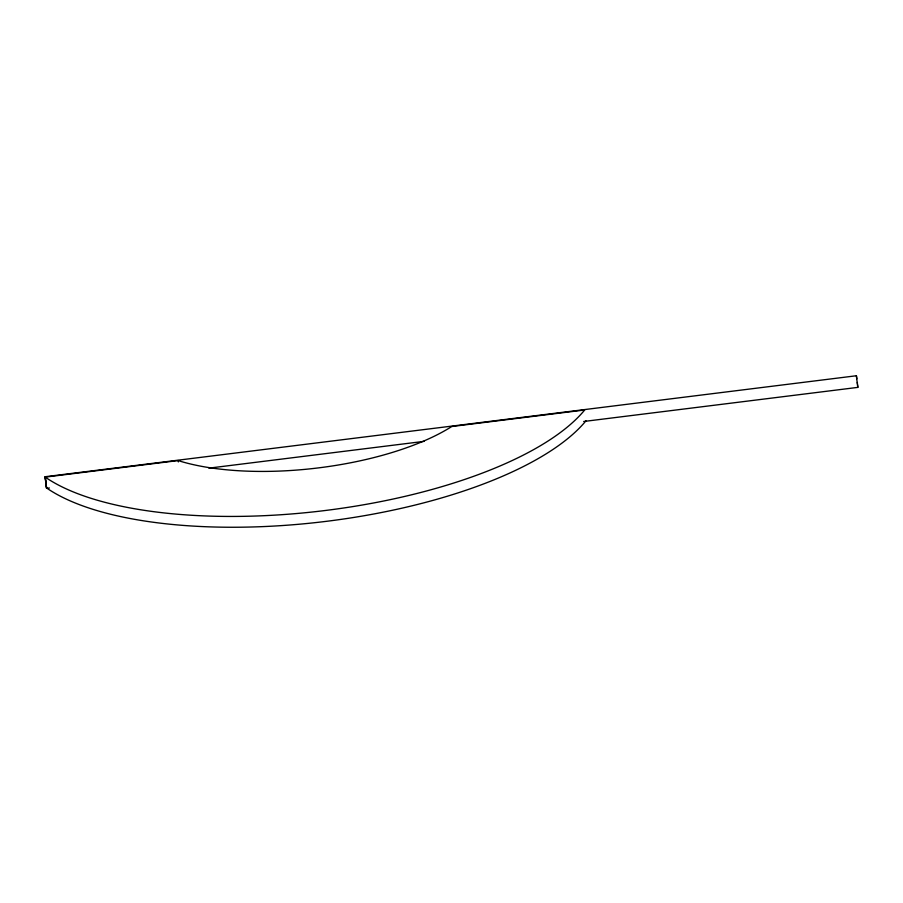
<?xml version="1.0" encoding="UTF-8"?>
<svg xmlns="http://www.w3.org/2000/svg" width="903" height="903" viewBox="0 0 903 903"><rect width="100%" height="100%" fill="white"/><g stroke="black" fill="none" stroke-linecap="round" stroke-linejoin="round"><path stroke-width="1.35" d="M45.545 480.396L45.15 476.728L856.405 375.75L856.857 378.865M49.394 487.992L46.595 488.342L45.173 476.795M856.394 375.795L857.286 383.493M583.699 421.487L857.85 387.376L857.545 384.441M45.229 477.123L178.162 460.575A175.713 64.689 -6.8 0 0 451.76 426.521L584.692 409.985A292.854 107.807 -6.8 0 1 325.531 510.466A292.854 107.807 -6.8 0 1 45.229 477.123L46.595 488.32M208.853 468.149L424.252 441.341M857.827 387.297L857.387 384.249M857.319 382.488L857.455 383.696M45.59 480.791L46.527 487.936A292.854 107.807 -6.8 0 0 326.818 521.279A292.854 107.807 -6.8 0 0 585.979 420.798M178.162 460.575L178.331 461.93"/></g></svg>
